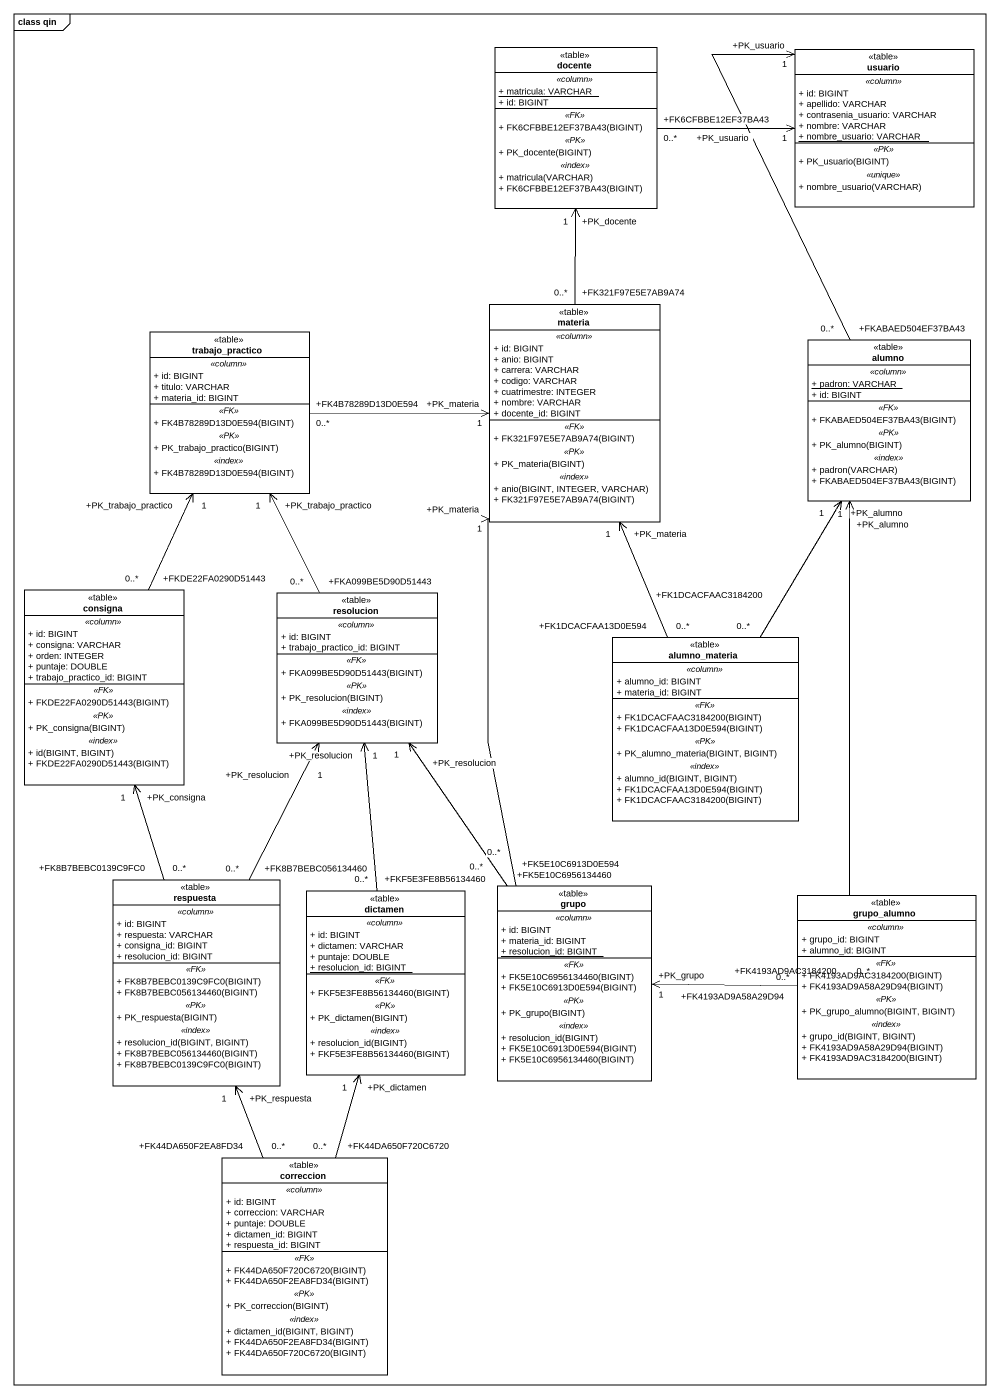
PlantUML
@startuml
mainframe class qin
hide circle
hide empty members
skinparam classAttributeIconSize 0
class docente <<table>> {
  .. <<column>> ..
  {static} + matricula: VARCHAR
  + id: BIGINT
  .. <<FK>> ..
  + FK6CFBBE12EF37BA43(BIGINT)
  .. <<PK>> ..
  + PK_docente(BIGINT)
  .. <<index>> ..
  + matricula(VARCHAR)
  + FK6CFBBE12EF37BA43(BIGINT)
}
class usuario <<table>> {
  .. <<column>> ..
  + id: BIGINT
  + apellido: VARCHAR
  + contrasenia_usuario: VARCHAR
  + nombre: VARCHAR
  {static} + nombre_usuario: VARCHAR
  .. <<PK>> ..
  + PK_usuario(BIGINT)
  .. <<unique>> ..
  + nombre_usuario(VARCHAR)
}
class materia <<table>> {
  .. <<column>> ..
  + id: BIGINT
  + anio: BIGINT
  + carrera: VARCHAR
  + codigo: VARCHAR
  + cuatrimestre: INTEGER
  + nombre: VARCHAR
  + docente_id: BIGINT
  .. <<FK>> ..
  + FK321F97E5E7AB9A74(BIGINT)
  .. <<PK>> ..
  + PK_materia(BIGINT)
  .. <<index>> ..
  + anio(BIGINT, INTEGER, VARCHAR)
  + FK321F97E5E7AB9A74(BIGINT)
}
class trabajo_practico <<table>> {
  .. <<column>> ..
  + id: BIGINT
  + titulo: VARCHAR
  + materia_id: BIGINT
  .. <<FK>> ..
  + FK4B78289D13D0E594(BIGINT)
  .. <<PK>> ..
  + PK_trabajo_practico(BIGINT)
  .. <<index>> ..
  + FK4B78289D13D0E594(BIGINT)
}
class alumno <<table>> {
  .. <<column>> ..
  {static} + padron: VARCHAR
  + id: BIGINT
  .. <<FK>> ..
  + FKABAED504EF37BA43(BIGINT)
  .. <<PK>> ..
  + PK_alumno(BIGINT)
  .. <<index>> ..
  + padron(VARCHAR)
  + FKABAED504EF37BA43(BIGINT)
}
class consigna <<table>> {
  .. <<column>> ..
  + id: BIGINT
  + consigna: VARCHAR
  + orden: INTEGER
  + puntaje: DOUBLE
  + trabajo_practico_id: BIGINT
  .. <<FK>> ..
  + FKDE22FA0290D51443(BIGINT)
  .. <<PK>> ..
  + PK_consigna(BIGINT)
  .. <<index>> ..
  + id(BIGINT, BIGINT)
  + FKDE22FA0290D51443(BIGINT)
}
class resolucion <<table>> {
  .. <<column>> ..
  + id: BIGINT
  + trabajo_practico_id: BIGINT
  .. <<FK>> ..
  + FKA099BE5D90D51443(BIGINT)
  .. <<PK>> ..
  + PK_resolucion(BIGINT)
  .. <<index>> ..
  + FKA099BE5D90D51443(BIGINT)
}
class alumno_materia <<table>> {
  .. <<column>> ..
  + alumno_id: BIGINT
  + materia_id: BIGINT
  .. <<FK>> ..
  + FK1DCACFAAC3184200(BIGINT)
  + FK1DCACFAA13D0E594(BIGINT)
  .. <<PK>> ..
  + PK_alumno_materia(BIGINT, BIGINT)
  .. <<index>> ..
  + alumno_id(BIGINT, BIGINT)
  + FK1DCACFAA13D0E594(BIGINT)
  + FK1DCACFAAC3184200(BIGINT)
}
class respuesta <<table>> {
  .. <<column>> ..
  + id: BIGINT
  + respuesta: VARCHAR
  + consigna_id: BIGINT
  + resolucion_id: BIGINT
  .. <<FK>> ..
  + FK8B7BEBC0139C9FC0(BIGINT)
  + FK8B7BEBC056134460(BIGINT)
  .. <<PK>> ..
  + PK_respuesta(BIGINT)
  .. <<index>> ..
  + resolucion_id(BIGINT, BIGINT)
  + FK8B7BEBC056134460(BIGINT)
  + FK8B7BEBC0139C9FC0(BIGINT)
}
class dictamen <<table>> {
  .. <<column>> ..
  + id: BIGINT
  + dictamen: VARCHAR
  + puntaje: DOUBLE
  {static} + resolucion_id: BIGINT
  .. <<FK>> ..
  + FKF5E3FE8B56134460(BIGINT)
  .. <<PK>> ..
  + PK_dictamen(BIGINT)
  .. <<index>> ..
  + resolucion_id(BIGINT)
  + FKF5E3FE8B56134460(BIGINT)
}
class grupo <<table>> {
  .. <<column>> ..
  + id: BIGINT
  + materia_id: BIGINT
  {static} + resolucion_id: BIGINT
  .. <<FK>> ..
  + FK5E10C6956134460(BIGINT)
  + FK5E10C6913D0E594(BIGINT)
  .. <<PK>> ..
  + PK_grupo(BIGINT)
  .. <<index>> ..
  + resolucion_id(BIGINT)
  + FK5E10C6913D0E594(BIGINT)
  + FK5E10C6956134460(BIGINT)
}
class grupo_alumno <<table>> {
  .. <<column>> ..
  + grupo_id: BIGINT
  + alumno_id: BIGINT
  .. <<FK>> ..
  + FK4193AD9AC3184200(BIGINT)
  + FK4193AD9A58A29D94(BIGINT)
  .. <<PK>> ..
  + PK_grupo_alumno(BIGINT, BIGINT)
  .. <<index>> ..
  + grupo_id(BIGINT, BIGINT)
  + FK4193AD9A58A29D94(BIGINT)
  + FK4193AD9AC3184200(BIGINT)
}
class correccion <<table>> {
  .. <<column>> ..
  + id: BIGINT
  + correccion: VARCHAR
  + puntaje: DOUBLE
  + dictamen_id: BIGINT
  + respuesta_id: BIGINT
  .. <<FK>> ..
  + FK44DA650F720C6720(BIGINT)
  + FK44DA650F2EA8FD34(BIGINT)
  .. <<PK>> ..
  + PK_correccion(BIGINT)
  .. <<index>> ..
  + dictamen_id(BIGINT, BIGINT)
  + FK44DA650F2EA8FD34(BIGINT)
  + FK44DA650F720C6720(BIGINT)
}
docente "+FK6CFBBE12EF37BA43\n0..*" -right-> "+PK_usuario\n1" usuario
materia "+FK321F97E5E7AB9A74\n0..*" -up-> "+PK_docente\n1" docente
trabajo_practico "+FK4B78289D13D0E594\n0..*" -right-> "+PK_materia\n1" materia
alumno "+FKABAED504EF37BA43\n0..*" -up-> "+PK_usuario\n1" usuario
consigna "+FKDE22FA0290D51443\n0..*" -up-> "+PK_trabajo_practico\n1" trabajo_practico
resolucion "+FKA099BE5D90D51443\n0..*" -up-> "+PK_trabajo_practico\n1" trabajo_practico
alumno_materia "+FK1DCACFAA13D0E594\n0..*" -up-> "+PK_materia\n1" materia
alumno_materia "+FK1DCACFAAC3184200\n0..*" -up-> "+PK_alumno\n1" alumno
respuesta "+FK8B7BEBC0139C9FC0\n0..*" -up-> "+PK_consigna\n1" consigna
respuesta "+FK8B7BEBC056134460\n0..*" -up-> "+PK_resolucion\n1" resolucion
dictamen "+FKF5E3FE8B56134460\n0..*" -up-> "+PK_resolucion\n1" resolucion
grupo "+FK5E10C6913D0E594\n0..*" -up-> "+PK_materia\n1" materia
grupo "+FK5E10C6956134460\n0..*" -up-> "+PK_resolucion\n1" resolucion
grupo_alumno "+FK4193AD9AC3184200\n0..*" -up-> "+PK_alumno\n1" alumno
grupo_alumno "+FK4193AD9A58A29D94\n0..*" -left-> "+PK_grupo\n1" grupo
correccion "+FK44DA650F2EA8FD34\n0..*" -up-> "+PK_respuesta\n1" respuesta
correccion "+FK44DA650F720C6720\n0..*" -up-> "+PK_dictamen\n1" dictamen
@enduml
